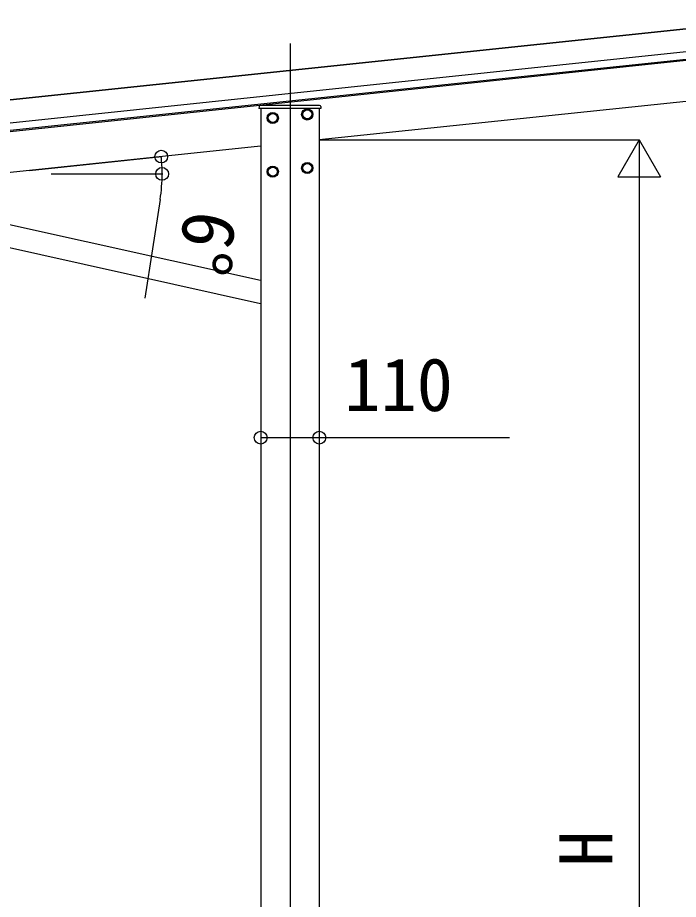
# Model space of a CAD drawing. Units: millimetres, scale not verified. Extents: x -7000 to 7000, y -10401 to 10355.
# Drawn here: x 1189 to 2429, y 3219 to 4873 of the extents above; entities that cross this region are included whole.
import ezdxf
from ezdxf.enums import TextEntityAlignment as Align

# ---------------------------------------------------------------- set-up
doc = ezdxf.new("R2010")
doc.units = ezdxf.units.MM
doc.header["$LTSCALE"] = 50
for name, color, linetype in [('0-4_YKK_12', 2, 'Continuous'), ('0-5_YKK_13', 4, 'Continuous'), ('0-6_YKK_A1', 4, 'Continuous'), ('0-7_YKK_D', 6, 'Continuous')]:
    doc.layers.add(name, color=color, linetype=linetype)
doc.styles.add('ＭＳ ゴシック', font='')
doc.styles.get('ＭＳ ゴシック').set_extended_font_data('MS Gothic')

msp = doc.modelspace()

# ---------------------------------------------------------------- linework, layer by layer
at = {"layer": '0-4_YKK_12'}
msp.add_line((1700.14, 4824.75), (1700.14, 1327.74), dxfattribs=at)
at = {"layer": '0-5_YKK_13'}
for p, q in [((1642.11, 4706.13), (1641.89, 4702.51)), ((1643.36, 4702.51), (1641.89, 4702.51)), ((1643.89, 4702.51), (1643.36, 4702.51)), ((1756.39, 4702.51), (1643.89, 4702.51)), ((1755.67, 4708.01), (1644.11, 4708.01)), ((1722.65, 4691.4), (1727.55, 4699.9)), ((1727.55, 4699.9), (1737.37, 4699.9)), ((1737.37, 4699.9), (1742.28, 4691.4)), ((1756.42, 4702.51), (1755.89, 4702.51)), ((1757.89, 4702.51), (1756.42, 4702.51)), ((1757.67, 4706.13), (1757.89, 4702.51)), ((1658, 4684.61), (1662.91, 4693.11)), ((1662.91, 4693.11), (1672.72, 4693.11)), ((1672.72, 4693.11), (1677.63, 4684.61)), ((1722.66, 4590.85), (1727.56, 4599.35)), ((1727.56, 4599.35), (1737.38, 4599.35)), ((1737.38, 4599.35), (1742.29, 4590.85)), ((1658.01, 4584.06), (1662.92, 4592.56)), ((1662.92, 4592.56), (1672.74, 4592.56)), ((1672.74, 4592.56), (1677.64, 4584.06)), ((1644.94, 4379.86), (874.34, 4550.93)), ((776.32, 4529.67), (1644.94, 4336.84))]:
    msp.add_line(p, q, dxfattribs=at)
for points in [[(1658, 4684.61), (1662.91, 4676.11), (1672.72, 4676.11), (1677.63, 4684.61)], [(1722.65, 4691.4), (1727.55, 4682.9), (1737.37, 4682.9), (1742.28, 4691.4)], [(1658.01, 4584.06), (1662.92, 4575.56), (1672.74, 4575.56), (1677.64, 4584.06)], [(1722.66, 4590.85), (1727.56, 4582.35), (1737.38, 4582.35), (1742.29, 4590.85)]]:
    msp.add_lwpolyline(points, dxfattribs=at)
for centre, radius in [((1732.46, 4691.4), 10.5), ((1732.46, 4691.4), 9.2), ((1732.46, 4691.4), 8.5), ((1667.82, 4684.61), 10.5), ((1667.82, 4684.61), 9.2), ((1667.82, 4684.61), 8.5), ((1732.47, 4590.85), 10.5), ((1732.47, 4590.85), 9.2), ((1732.47, 4590.85), 8.5), ((1667.83, 4584.06), 10.5), ((1667.83, 4584.06), 9.2), ((1667.83, 4584.06), 8.5)]:
    msp.add_circle(centre, radius, dxfattribs=at)
for centre, start, end in [((1644.11, 4706.01), 90, 176.5), ((1755.67, 4706.01), 3.5, 90)]:
    msp.add_arc(centre, 2, start, end, dxfattribs=at)
at = {"layer": '0-6_YKK_A1'}
for p, q in [((760.75, 4675.31), (2637.2, 4872.54)), ((762.7, 4675.95), (2637.16, 4872.96)), ((762.7, 4675.95), (2637.16, 4872.96)), ((762.74, 4675.52), (2637.2, 4872.54)), ((765.22, 4632.81), (2641.67, 4830.03)), ((2643.22, 4815.28), (768.76, 4618.27)), ((2643.43, 4813.29), (768.97, 4616.28)), ((2643.43, 4813.29), (768.97, 4616.28)), ((2671.26, 4739.8), (1754.94, 4643.49)), ((1645.14, 4702.51), (1645.14, 1543.51)), ((1755.14, 4702.51), (1755.14, 1543.51)), ((1644.94, 4631.93), (776.91, 4540.69))]:
    msp.add_line(p, q, dxfattribs=at)
at = {"layer": '0-7_YKK_D'}
for p, q in [((1755.94, 4643.51), (2356.14, 4643.51)), ((2355.14, 4643.51), (2315.14, 4574.23)), ((2355.14, 4643.51), (2395.14, 4574.23)), ((2355.14, 4643.51), (2355.14, 4504.95)), ((1210.93, 4586.31), (1459.44, 4612.43)), ((1251.96, 4579.9), (1461.14, 4579.9)), ((2315.14, 4574.23), (2395.14, 4574.23)), ((2355.14, 4563.51), (2355.14, 2123.51)), ((1456.43, 4532.05), (1427.48, 4346.7))]:
    msp.add_line(p, q, dxfattribs=at)
msp.add_lwpolyline([(1645.14, 4085.06), (1755.14, 4085.06), (2112.05, 4085.06)], dxfattribs=at)
for centre in [(1458.44, 4612.32), (1460.14, 4579.9), (1645.14, 4085.06), (1755.14, 4085.06)]:
    msp.add_circle(centre, 12, dxfattribs=at)
for start, end in [(0, 6), (351.12467, 0)]:
    msp.add_arc((1149.96, 4579.9), 310.18, start, end, dxfattribs=at)

# ---------------------------------------------------------------- texts
at = {"layer": '0-7_YKK_D', "style": 'ＭＳ ゴシック'}
for s, rotation, p in [('6°', 261.125, (1474.77, 4519.89)), ('H', 90, (2335.14, 3280.15))]:
    msp.add_text(s, height=99.71, rotation=rotation, dxfattribs=at).set_placement(p, align=Align.BOTTOM_LEFT)
msp.add_text('110', height=99.71, dxfattribs=at).set_placement((1802.28, 4105.06), align=Align.BOTTOM_LEFT)

doc.saveas('drawing.dxf')
